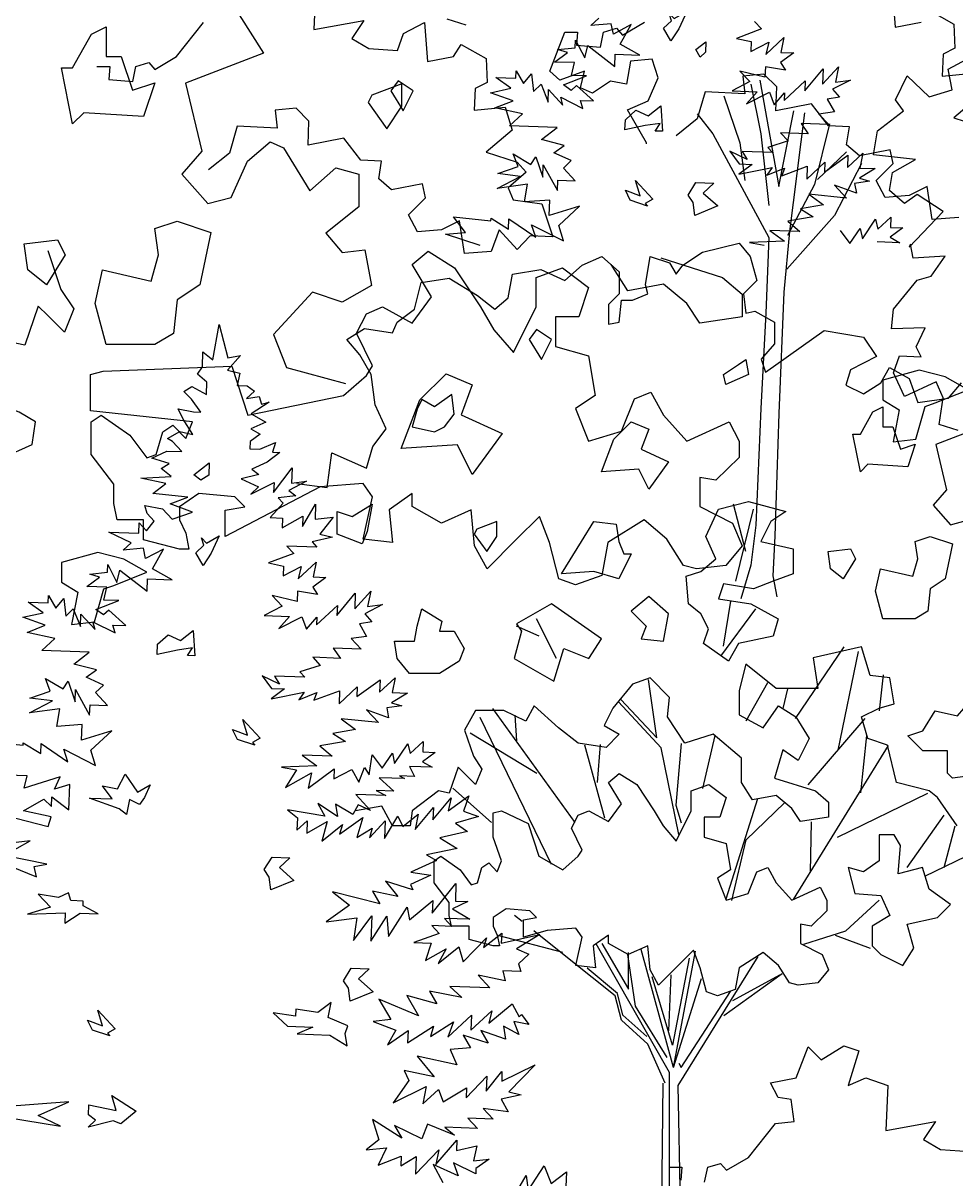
# Model space of a CAD drawing. Header units: inches. Extents: x 11.9 to 85.3, y 21.1 to 37.4.
# Drawn here: x 60.874 to 61.318, y 21.811 to 22.361 of the extents above; entities that cross this region are included whole.
import ezdxf

# ---------------------------------------------------------------- set-up
doc = ezdxf.new("R2010")
doc.units = ezdxf.units.IN
doc.header["$MEASUREMENT"] = 0
doc.layers.add('CAY', color=94, linetype='Continuous')
doc.layers.add('CAY-3', color=61, linetype='Continuous')

# ---------------------------------------------------------------- blocks, each defined once
blk = doc.blocks.new('A$C76451831')
at = {"layer": 'CAY'}
for p, q in [((4175.6, 1565.2), (4217.4, 1499.1)), ((4564.3, 1528.4), (4572.7, 1536.2)), ((4585.6, 1530.3), (4564.3, 1528.4)), ((4588, 1519.4), (4585.6, 1530.3)), ((4737.5, 1532.7), (4745, 1524.8)), ((4606.9, 1529.6), (4588, 1519.4)), ((4595.3, 1508.7), (4606.9, 1529.6)), ((4745, 1524.8), (4718.3, 1514.8)), ((4547.6, 1504.9), (4547.9, 1513.1)), ((4547.9, 1513.1), (4557.6, 1494.1)), ((4557.6, 1494.1), (4560.8, 1507.2)), ((4560.8, 1507.2), (4589.5, 1484.9)), ((4616.2, 1497.1), (4595.3, 1508.7)), ((4718.3, 1514.8), (4734.1, 1511.6)), ((4734.1, 1511.6), (4733.7, 1501.1)), ((4733.7, 1501.1), (4752.6, 1510.9)), ((4749.5, 1497.9), (4768.7, 1515.8)), ((4752.6, 1510.9), (4749.5, 1497.9)), ((4768.7, 1515.8), (4765.4, 1500)), ((4217.4, 1499.1), (4134.9, 1467.3)), ((4525.8, 1489.8), (4539.3, 1499.8)), ((4528.9, 1502.9), (4547.6, 1504.9)), ((4539.3, 1499.8), (4528.9, 1502.9)), ((4589.5, 1484.9), (4589.9, 1498)), ((4589.9, 1498), (4616.2, 1497.1)), ((4779, 1499.6), (4765, 1489.2)), ((4765.4, 1500), (4779, 1499.6)), ((4547, 1489.1), (4525.8, 1489.8)), ((4543.8, 1475.6), (4547, 1489.1)), ((4749, 1484.7), (4748.6, 1473.9)), ((4770.2, 1481.3), (4749, 1484.7)), ((4765, 1489.2), (4770.2, 1481.3)), ((4790.7, 1459.3), (4810.1, 1482.6)), ((4809.5, 1466.3), (4826.5, 1484.8)), ((4810.1, 1482.6), (4809.5, 1466.3)), ((4826.5, 1484.8), (4823.2, 1468.6)), ((4463.6, 1473.4), (4484.8, 1472.7)), ((4479.5, 1462), (4463.6, 1473.4)), ((4484.8, 1472.7), (4485.1, 1480.4)), ((4485.1, 1480.4), (4492.8, 1466.9)), ((4492.8, 1466.9), (4501.3, 1477.1)), ((4501.3, 1477.1), (4503.4, 1458.4)), ((4535.3, 1465.5), (4559.7, 1475)), ((4559.7, 1475), (4543.8, 1475.6)), ((4732.6, 1469), (4713.7, 1459.2)), ((4722.1, 1480.2), (4732.6, 1469)), ((4748.6, 1473.9), (4722.1, 1480.2)), ((4769, 1449.1), (4791.1, 1469.7)), ((4791.1, 1469.7), (4790.7, 1459.3)), ((4839.1, 1470.7), (4820.2, 1461)), ((4823.2, 1468.6), (4839.1, 1470.7)), ((4134.9, 1467.3), (4152, 1395.3)), ((4458, 1457.3), (4479.5, 1462)), ((4481.7, 1448.7), (4458, 1457.3)), ((4503.4, 1458.4), (4511.4, 1466.3)), ((4511.4, 1466.3), (4518.8, 1447.4)), ((4518.8, 1447.4), (4519.3, 1460.6)), ((4519.3, 1460.6), (4534.6, 1444.2)), ((4543.3, 1459.7), (4535.3, 1465.5)), ((4548.9, 1465), (4543.3, 1459.7)), ((4566.9, 1448.5), (4548.9, 1465)), ((4713.7, 1459.2), (4740.4, 1458.3)), ((4740.4, 1458.3), (4729, 1445.5)), ((4729, 1445.5), (4753.5, 1457.8)), ((4753.5, 1457.8), (4758.5, 1444.5)), ((4758.5, 1444.5), (4769.3, 1457.3)), ((4769.3, 1457.3), (4769, 1449.1)), ((4820.2, 1461), (4827.6, 1452.5)), ((4462.4, 1441.3), (4481.7, 1448.7)), ((4534.6, 1444.2), (4532.2, 1452.4)), ((4532.2, 1452.4), (4555.8, 1440.7)), ((4555.8, 1440.7), (4553.3, 1449)), ((4553.3, 1449), (4566.9, 1448.5)), ((4827.6, 1452.5), (4814.4, 1450.3)), ((4814.4, 1450.3), (4822.1, 1436.9)), ((4491.7, 1434.8), (4462.4, 1441.3)), ((4478.1, 1422.1), (4491.7, 1434.8)), ((4822.1, 1436.9), (4805.7, 1434.7)), ((4805.7, 1434.7), (4816.2, 1423.5)), ((4528.3, 1420.4), (4478.1, 1422.1)), ((4512, 1407.8), (4528.3, 1420.4)), ((4786.8, 1424.5), (4794.5, 1413.8)), ((4816.2, 1423.5), (4786.8, 1424.5)), ((4535.8, 1401.5), (4512, 1407.8)), ((4794.5, 1413.8), (4765.1, 1414.8)), ((4765.1, 1414.8), (4773, 1406.4)), ((4200.3, 1384.7), (4224.5, 1405.3)), ((4224.5, 1405.3), (4238.7, 1398.8)), ((4238.7, 1398.8), (4266.4, 1353.4)), ((4525.1, 1393.7), (4535.8, 1401.5)), ((4773, 1406.4), (4751.5, 1399.4)), ((4751.5, 1399.4), (4756.7, 1393.8)), ((4152, 1395.3), (4130.8, 1371.1)), ((4183.2, 1346.3), (4200.3, 1384.7)), ((4487, 1379.2), (4482, 1392.5)), ((4482, 1392.5), (4500.7, 1381.4)), ((4500.7, 1381.4), (4505.9, 1389.4)), ((4505.9, 1389.4), (4513.4, 1367.9)), ((4543.4, 1385.4), (4525.1, 1393.7)), ((4535, 1377.5), (4543.4, 1385.4)), ((4711.4, 1395.4), (4721.4, 1381.9)), ((4729.7, 1386.6), (4711.4, 1395.4)), ((4724.6, 1394.9), (4729.7, 1386.6)), ((4756.7, 1393.8), (4724.6, 1394.9)), ((4792.9, 1365.8), (4812.1, 1383.7)), ((4811.7, 1373.3), (4836.3, 1391)), ((4812.1, 1383.7), (4811.7, 1373.3)), ((4835.9, 1377.9), (4852.3, 1393.2)), ((4836.3, 1391), (4835.9, 1377.9)), ((4852.3, 1393.2), (4849, 1377.4)), ((4130.8, 1371.1), (4158.5, 1339.9)), ((4266.4, 1353.4), (4294.1, 1377.6)), ((4294.1, 1377.6), (4318.3, 1371.1)), ((4318.3, 1371.1), (4318.3, 1336.3)), ((4465.5, 1371.8), (4487, 1379.2)), ((4489.4, 1368.7), (4465.5, 1371.8)), ((4513.4, 1367.9), (4513.8, 1381)), ((4513.8, 1381), (4528.7, 1353.7)), ((4547.7, 1363.9), (4535, 1377.5)), ((4735, 1381.4), (4721, 1371)), ((4721, 1371), (4756.1, 1378)), ((4721.4, 1381.9), (4735, 1381.4)), ((4756.1, 1378), (4750.4, 1370)), ((4750.4, 1370), (4769.3, 1377.5)), ((4766.3, 1369.4), (4793.3, 1379.4)), ((4769.3, 1377.5), (4766.3, 1369.4)), ((4793.3, 1379.4), (4792.9, 1365.8)), ((4865.3, 1376.9), (4848.6, 1366.6)), ((4849, 1377.4), (4865.3, 1376.9)), ((4464.9, 1355.9), (4489.4, 1368.7)), ((4497.2, 1360.3), (4464.9, 1355.9)), ((4493.9, 1341.8), (4497.2, 1360.3)), ((4528.7, 1353.7), (4529.1, 1364.6)), ((4529.1, 1364.6), (4547.7, 1363.9)), ((4822.1, 1359.3), (4834.8, 1345.7)), ((4845.4, 1350.8), (4822.1, 1359.3)), ((4859.4, 1363.5), (4843.5, 1361.3)), ((4843.5, 1361.3), (4845.4, 1350.8)), ((4848.6, 1366.6), (4859.4, 1363.5)), ((4834.8, 1345.7), (4795, 1349.9)), ((4795, 1349.9), (4810.5, 1338.4)), ((4158.5, 1339.9), (4183.2, 1346.3)), ((4318.3, 1336.3), (4283.5, 1308.6)), ((4520.7, 1343.6), (4493.9, 1341.8)), ((4520.1, 1327.3), (4520.7, 1343.6)), ((4552.2, 1337), (4520.1, 1327.3)), ((4530.1, 1316.5), (4552.2, 1337)), ((4810.5, 1338.4), (4786.3, 1334.3)), ((4786.3, 1334.3), (4799.6, 1325.7)), ((4431.5, 1309.1), (4418.5, 1325.8)), ((4418.5, 1325.8), (4458.3, 1321.7)), ((4458.3, 1321.7), (4458.4, 1324.4)), ((4458.4, 1324.4), (4477, 1312.9)), ((4477, 1312.9), (4477.4, 1323.8)), ((4477.4, 1323.8), (4505.7, 1304.2)), ((4799.6, 1325.7), (4772.7, 1321.2)), ((4851.8, 1302.5), (4865.7, 1323.4)), ((4865.7, 1323.4), (4868.1, 1312.9)), ((4868.1, 1312.9), (4882.1, 1325.5)), ((4882.1, 1325.5), (4881.7, 1314.6)), ((4501.2, 1317.5), (4535, 1300.5)), ((4505.7, 1304.2), (4501.2, 1317.5)), ((4535, 1300.5), (4530.1, 1316.5)), ((4753.8, 1311.4), (4769.3, 1300)), ((4785.5, 1310.3), (4753.8, 1311.4)), ((4772.7, 1321.2), (4785.5, 1310.3)), ((4828.1, 1311.5), (4838.5, 1297.6)), ((4838.5, 1297.6), (4849.5, 1313.5)), ((4849.5, 1313.5), (4851.8, 1302.5)), ((4894.8, 1314.2), (4881.4, 1304.2)), ((4881.7, 1314.6), (4894.8, 1314.2)), ((4283.5, 1308.6), (4300.6, 1287.9)), ((4410.2, 1307.5), (4431.5, 1309.1)), ((4446.9, 1295.4), (4410.2, 1307.5)), ((4682.3, 1288.4), (4721.2, 1297.8)), ((4721.2, 1297.8), (4733, 1283.7)), ((4769.3, 1300), (4732.1, 1298.6)), ((4732.1, 1298.6), (4747.8, 1295.7)), ((4891.6, 1298.4), (4867.6, 1299.3)), ((4881.4, 1304.2), (4891.6, 1298.4)), ((4300.6, 1287.9), (4324.7, 1290.9)), ((4324.7, 1290.9), (4331.8, 1253.1)), ((4661.5, 1274.6), (4682.3, 1288.4)), ((4536.5, 1258.5), (4554.9, 1274.6)), ((4554.9, 1274.6), (4575.8, 1283.7)), ((4575.8, 1283.7), (4594.3, 1267.5)), ((4622.2, 1253.8), (4626.9, 1283.7)), ((4626.9, 1283.7), (4647.3, 1277)), ((4647.3, 1277), (4654.4, 1265.2)), ((4654.4, 1265.2), (4661.5, 1274.6)), ((4733, 1283.7), (4740.1, 1258.5)), ((4384.3, 1256.1), (4414.2, 1260.8)), ((4414.2, 1260.8), (4444.1, 1242.4)), ((4476.7, 1240), (4481, 1265.2)), ((4481, 1265.2), (4511.3, 1269.9)), ((4511.3, 1269.9), (4536.5, 1258.5)), ((4594.3, 1267.5), (4594.3, 1244.3)), ((4331.8, 1253.1), (4300.6, 1235.4)), ((4377.3, 1228.2), (4384.3, 1256.1)), ((4624.5, 1244.3), (4622.2, 1253.8)), ((4740.1, 1258.5), (4725.9, 1244.3)), ((4269.3, 1246.1), (4228, 1201.2)), ((4300.6, 1235.4), (4269.3, 1246.1)), ((4444.1, 1242.4), (4462.6, 1228.2)), ((4462.6, 1228.2), (4476.7, 1240)), ((4594.3, 1244.3), (4582.9, 1232.9)), ((4594.3, 1214.4), (4596.6, 1237.6)), ((4596.6, 1237.6), (4608.4, 1237.6)), ((4608.4, 1237.6), (4624.5, 1244.3)), ((4725.9, 1244.3), (4728.3, 1223.9)), ((4358.8, 1214.4), (4377.3, 1228.2)), ((4582.9, 1232.9), (4582.9, 1212.1)), ((4728.3, 1223.9), (4737.7, 1225.8)), ((4737.7, 1225.8), (4758.6, 1214.4)), ((4354.1, 1203), (4358.8, 1214.4)), ((4582.9, 1212.1), (4594.3, 1214.4)), ((4758.6, 1214.4), (4758.6, 1191.2)), ((4228, 1201.2), (4241.6, 1166.4)), ((4305.7, 1196), (4324.2, 1207.4)), ((4324.2, 1207.4), (4354.1, 1203)), ((4749.1, 1161.4), (4811.2, 1205.4)), ((4811.2, 1205.4), (4852.9, 1198.3)), ((4319.5, 1179.8), (4305.7, 1196)), ((4758.6, 1191.2), (4744.4, 1175.1)), ((4852.9, 1198.3), (4866.7, 1177.9)), ((4331.3, 1159), (4319.5, 1179.8)), ((4744.4, 1175.1), (4749.1, 1161.4)), ((4866.7, 1177.9), (4839.1, 1163.7)), ((4241.6, 1166.4), (4304.1, 1149.3)), ((4839.1, 1163.7), (4834.4, 1147.6)), ((4871.4, 1149.9), (4880.4, 1166.1)), ((4880.4, 1166.1), (4901.2, 1154.7)), ((4335.6, 1126.7), (4331.3, 1159)), ((4901.2, 1154.7), (4910.7, 1129.1)), ((4834.4, 1147.6), (4852.9, 1138.5)), ((4852.9, 1138.5), (4871.4, 1149.9)), ((4942.9, 1133.8), (4956.7, 1149.9)), ((4347.4, 1101.2), (4335.6, 1126.7)), ((4910.7, 1129.1), (4942.9, 1133.8)), ((4984.6, 1105.9), (4929.6, 1084.7)), ((4333.2, 1082.7), (4347.4, 1101.2)), ((4326.6, 1059.5), (4333.2, 1082.7)), ((4929.6, 1084.7), (4941, 1036.7)), ((4284.9, 1039.1), (4289.6, 1076)), ((4289.6, 1076), (4326.6, 1059.5)), ((4252.7, 1043.4), (4284.9, 1039.1)), ((4941, 1036.7), (4926.8, 1020.6)), ((4728.3, 971.5), (4715.1, 1021.6)), ((4717.8, 939.8), (4736.3, 1016.3)), ((4926.8, 1020.6), (4945.3, 999.7)), ((4945.3, 999.7), (4961.8, 1004.1)), ((4704.6, 871.1), (4712.5, 918.7)), ((4701.9, 860.6), (4738.9, 910.7)), ((4527.8, 857.9), (4506.6, 900.2)), ((4509.3, 881.7), (4485.5, 892.2)), ((4781, 794.5), (4832.5, 870.4)), ((4850.9, 870.4), (4799.8, 858.6)), ((4860, 840.1), (4850.9, 870.4)), ((4799.8, 858.6), (4804.6, 826.3)), ((4826.2, 761), (4847.8, 865.6)), ((4728.3, 851.9), (4721.2, 824)), ((4760.5, 826.3), (4728.3, 851.9)), ((4626.9, 837.7), (4608.4, 831)), ((4634, 774), (4625.3, 835.7)), ((4647.3, 816.9), (4626.9, 837.7)), ((4728.6, 791.9), (4751.7, 832.8)), ((4880.8, 837.7), (4860, 840.1)), ((4870.1, 802.5), (4874.1, 840.9)), ((4885.5, 810.2), (4880.8, 837.7)), ((4608.4, 831), (4587.6, 805.5)), ((4721.2, 824), (4721.2, 798.4)), ((4804.6, 826.3), (4760.5, 826.3)), ((4768, 805.1), (4772.9, 825.9)), ((4638.7, 763.4), (4593.5, 812.2)), ((4595.8, 814.5), (4634, 774)), ((4645.4, 796.4), (4647.3, 816.9)), ((4869.4, 805.5), (4885.5, 810.2)), ((4442.1, 803.1), (4430.3, 782.3)), ((4472, 803.1), (4442.1, 803.1)), ((4522.3, 639.8), (4446.8, 795.6)), ((4547.7, 684.5), (4460.2, 805.1)), ((4495.2, 791.7), (4472, 803.1)), ((4485.8, 770.9), (4483.8, 797.9)), ((4504.2, 807.8), (4495.2, 791.7)), ((4529.8, 784.6), (4504.2, 807.8)), ((4587.6, 805.5), (4578.1, 787)), ((4663.8, 768.5), (4645.4, 796.4)), ((4721.2, 798.4), (4746.8, 784.6)), ((4746.8, 784.6), (4762.9, 807.8)), ((4762.9, 807.8), (4781.4, 796.4)), ((4781.4, 796.4), (4795.5, 773.2)), ((4850.9, 796.4), (4869.4, 805.5)), ((4857.6, 773.2), (4850.9, 796.4)), ((4550.6, 768.5), (4529.8, 784.6)), ((4578.1, 787), (4594.3, 777.9)), ((4794.3, 724.1), (4854.9, 794.5)), ((4430.3, 782.3), (4439.8, 754.7)), ((4507, 736.3), (4436.2, 779.1)), ((4594.3, 777.9), (4580.5, 763.8)), ((4693.7, 777.9), (4663.8, 768.5)), ((4682.7, 720.5), (4695.7, 776.4)), ((4723.6, 752.4), (4693.7, 777.9)), ((4795.5, 773.2), (4783.7, 750)), ((4850.1, 715.8), (4856.4, 776.4)), ((4878.5, 766.1), (4857.6, 773.2)), ((4580.5, 763.8), (4550.6, 768.5)), ((4579.1, 689), (4557.9, 766.3)), ((4571.1, 726.8), (4574.5, 766.9)), ((4657.5, 671.8), (4638.7, 763.4)), ((4659.9, 768.1), (4654, 702.8)), ((4767.6, 761.4), (4758.6, 731.5)), ((4783.7, 750), (4767.6, 761.4)), ((4778.7, 602.9), (4879.6, 765.8)), ((4887.9, 726.8), (4878.5, 766.1)), ((4439.8, 754.7), (4448.8, 741)), ((4723.6, 726.8), (4723.6, 752.4)), ((4423.7, 742.9), (4414.2, 715.4)), ((4430.3, 736.3), (4423.7, 742.9)), ((4442.1, 724.5), (4430.3, 736.3)), ((4448.8, 741), (4442.1, 724.5)), ((4735.4, 708.3), (4723.6, 726.8)), ((4758.6, 731.5), (4802.2, 717.8)), ((4922.5, 717.8), (4887.9, 726.8)), ((4402.8, 717.8), (4374.9, 696.9)), ((4414.2, 715.4), (4402.8, 717.8)), ((4458.8, 684.4), (4417.8, 720.8)), ((4760.5, 713.1), (4735.4, 708.3)), ((4777, 699.3), (4760.5, 713.1)), ((4802.2, 717.8), (4816, 706)), ((4825.4, 669), (4921.3, 715.4)), ((4931.5, 710.7), (4922.5, 717.8)), ((4952.3, 680.8), (4931.5, 710.7)), ((4342.7, 701.7), (4314.8, 696.9)), ((4354.1, 680.8), (4342.7, 701.7)), ((4654, 702.8), (4659.9, 684)), ((4707.6, 603.7), (4740.9, 709.9)), ((4728.7, 665.9), (4769.2, 705.2)), ((4786.1, 685.5), (4777, 699.3)), ((4816, 706), (4816, 689.9)), ((4374.9, 696.9), (4372.6, 680.8)), ((4816, 689.9), (4786.1, 685.5)), ((4899.3, 636.8), (4938.6, 692.2)), ((4372.6, 680.8), (4354.1, 680.8)), ((4796.7, 631.7), (4797.9, 685.1)), ((4938.6, 636.8), (4950, 680.8)), ((4713.4, 601.8), (4728.7, 665.9)), ((4917.8, 627.7), (4961.8, 648.6)), ((4834.4, 569.5), (4869.4, 602.2)), ((4491.5, 579.5), (4483.4, 586)), ((4534.5, 546.7), (4466.9, 564.4)), ((4541.2, 539.6), (4503.7, 569.7)), ((4789.6, 555.4), (4834.4, 569.5)), ((4823, 565.2), (4860, 551.4)), ((4647.3, 419.7), (4569.9, 556)), ((4575.8, 556.2), (4604.1, 507.8)), ((4589.9, 500.7), (4541.2, 539.6)), ((4602.9, 544.4), (4611.2, 489.7)), ((4604.1, 507.8), (4604.1, 546.7)), ((4651.6, 424.8), (4617.3, 549.9)), ((4668.2, 540.8), (4650.5, 448.4)), ((4651.6, 424.8), (4675, 548.1)), ((4656.8, 405.9), (4741.3, 542.4)), ((4592.3, 503.1), (4560.4, 530.2)), ((4650.5, 448.4), (4629.2, 520.8)), ((4646.9, 463.7), (4649.3, 523.1)), ((4651.6, 424.8), (4681.2, 519.2)), ((4705.1, 479.9), (4766.8, 524.3)), ((4714.5, 496), (4764.5, 523.1)), ((4598.2, 480.3), (4592.3, 503.1)), ((4659.9, 424.8), (4712.2, 505.4)), ((4596.6, 475.1), (4589.9, 500.7)), ((4611.2, 489.7), (4644.6, 435.4)), ((4623.3, 457.8), (4598.2, 480.3)), ((4624.5, 449.6), (4596.6, 475.1)), ((4643, 408.3), (4624.5, 449.6)), ((4657.5, 429.5), (4659.9, 424.8)), ((4647.3, 135.4), (4647.3, 419.7)), ((4638.3, 140.1), (4640.6, 408.3)), ((4661.5, 135.4), (4656.8, 405.9))]:
    blk.add_line(p, q, dxfattribs=at)
for points in [[(4953.2, 1099.5), (4933.2, 1105.8), (4937.4, 1134.3), (4930, 1151.2), (4896.3, 1135.4), (4884.7, 1160.7), (4891, 1178.6), (4914.2, 1177.5), (4908.9, 1188.1), (4918.4, 1208.1), (4882.5, 1207.1), (4884.7, 1228.2), (4910, 1258.8), (4924.7, 1263), (4939.5, 1284.1), (4905.7, 1282), (4902.6, 1296.7), (4901.5, 1293.6), (4937.4, 1331.5), (4910, 1349.5), (4896.3, 1340), (4880.4, 1353.7), (4883.6, 1372.7), (4907.9, 1386.4), (4863.6, 1391.6), (4867.8, 1417), (4895.2, 1438.1), (4886.8, 1449.7), (4899.4, 1475), (4922.6, 1452.8), (4946.9, 1460.2), (4942.7, 1482.3), (4972.2, 1498.2)], [(4680, 1494.9), (4675.3, 1503.2), (4686, 1511), (4685.6, 1500.1), (4680, 1494.9)], [(530, 749.3), (509.9, 755.6)], [(3944, 372.4), (4002.2, 362.7), (3978.5, 373.9), (4011.2, 388.7), (3941.7, 383.4)], [(3932.3, 644.8), (3976.9, 627), (3974.6, 637.9), (3987.8, 640.2), (3942.8, 649.4), (3970.1, 664.8), (3916.4, 658.5)], [(3955.1, 688.9), (3989.2, 680), (3992.3, 690.3), (3963.1, 696.8), (3984.8, 709.2), (3992.7, 701.2), (3993, 711.6), (4011.1, 697.8), (4012.1, 724.6), (3996, 719.7), (4001.9, 732.6), (3963.9, 720.8), (3967.1, 733.8), (3935.4, 734.9)], [(3923, 770.3), (3962.8, 766.2), (3962.9, 768.9), (3981.5, 757.4), (3981.9, 768.2), (4010.2, 748.6), (4005.7, 761.9), (4039.5, 744.9), (4034.6, 760.9), (4056.7, 781.5), (4024.6, 771.7), (4025.2, 788), (3998.4, 786.2), (4001.7, 804.7), (3969.4, 800.4), (3993.9, 813.1), (3970, 816.2), (3991.5, 823.6), (3986.5, 837), (4005.2, 825.9), (4010.4, 833.9), (4017.9, 812.3), (4018.3, 825.4), (4033.2, 798.2), (4033.6, 809), (4052.2, 808.4), (4039.5, 822), (4047.9, 829.8), (4029.6, 838.2), (4040.3, 846), (4016.5, 852.2), (4032.8, 864.8), (3982.6, 866.6), (3996.2, 879.2), (3966.9, 885.7), (3986.2, 893.2), (3962.5, 901.7), (3984, 906.4), (3968.1, 917.8), (3989.3, 917.1), (3989.6, 924.8), (3997.3, 911.4), (4005.8, 921.5), (4007.9, 902.9), (4015.9, 910.7), (4023.4, 891.9), (4023.8, 905), (4039.1, 888.6), (4036.7, 896.9), (4060.3, 885.2), (4057.8, 893.4), (4071.4, 892.9), (4053.4, 909.4), (4047.8, 904.2), (4039.8, 909.9), (4064.2, 919.5), (4048.4, 920), (4051.5, 933.5), (4030.3, 934.3), (4043.8, 944.2), (4033.4, 947.3), (4052.1, 949.4), (4052.4, 957.5), (4062.1, 938.6), (4065.3, 951.6), (4094, 929.3), (4094.4, 942.4), (4120.7, 941.5), (4099.8, 953.1), (4111.4, 974), (4092.5, 963.8), (4090.1, 974.8), (4068.8, 972.8), (4077.2, 980.7), (4053.6, 991.9), (4085.3, 990.8), (4085.6, 1001.7), (4093.5, 993.3), (4101.6, 1003.4), (4094.2, 1011.8), (4091.7, 1020.1), (4110.2, 1016.7), (4120.7, 1005.5), (4142.2, 1012.9), (4118.5, 1021.8), (4137.3, 1028.9), (4100.3, 1032.9), (4113.8, 1043.3), (4087.3, 1049.2), (4119.5, 1050.8), (4109, 1059.4), (4117.3, 1064.5), (4098.9, 1070.1), (4115, 1077.7), (4130.9, 1077.2), (4120.8, 1088), (4115.5, 1090.9), (4128.9, 1098.6), (4142.4, 1095.4), (4132.1, 1111.6), (4127, 1122.6), (4143.2, 1119.4), (4150.9, 1119.1), (4141, 1132.6), (4133.1, 1141), (4141.4, 1146.2), (4157, 1137.5), (4157.5, 1150.6), (4147.3, 1159.1), (4152.6, 1167.1), (4153.1, 1182.9), (4163.7, 1174.4), (4170.5, 1211.8), (4179.7, 1176.6), (4192.9, 1178.8), (4179.2, 1163.4), (4192.2, 1160.3), (4189.5, 1147.2), (4199.9, 1146.8), (4207.9, 1141.1), (4199.4, 1133.3), (4212.7, 1135.5), (4215.1, 1127.3), (4223.3, 1129.7), (4204.3, 1117.2), (4219.9, 1108.5), (4203.8, 1101.4), (4214, 1095.6), (4203.3, 1087.8), (4203, 1080.1), (4213.4, 1079.7), (4230, 1086.9), (4226.9, 1076.5), (4234.6, 1076.3), (4221.1, 1065.9), (4205, 1058.7), (4212.5, 1053), (4193.8, 1048.2), (4212, 1039.9), (4204.1, 1032), (4228.5, 1044.3), (4228.1, 1033.9), (4247.6, 1060), (4247.1, 1043.7), (4263, 1045.8), (4244.1, 1036.1), (4251.6, 1030.3), (4232.9, 1028.3), (4238.2, 1022.7), (4224.5, 1007.3), (4237.6, 1006.8), (4237.3, 996.4), (4259, 1008.8), (4258.6, 997.9), (4272.6, 1021.5), (4272, 1005.6), (4291.1, 1007.7), (4276.9, 989.6), (4290.4, 986.4), (4268.9, 981.7), (4273.7, 976.1), (4242, 977.2), (4249.5, 969.2), (4222.8, 959.3), (4238.6, 956), (4238.2, 945.6), (4257.1, 955.4), (4254, 942.3), (4273.2, 960.2), (4269.9, 944.5), (4283.5, 944), (4269.5, 933.6), (4274.7, 925.7), (4253.5, 929.2), (4253.1, 918.3), (4226.6, 924.7), (4237.1, 913.4), (4218.2, 903.7), (4244.9, 902.7), (4233.5, 890), (4258, 902.3), (4263, 889), (4273.8, 901.7), (4273.5, 893.6), (4295.6, 914.1), (4295.2, 903.7), (4314.6, 927.1), (4314, 910.8), (4331, 929.2), (4327.7, 913), (4343.6, 915.2), (4324.7, 905.4), (4332.1, 897), (4318.9, 894.7), (4326.6, 881.3), (4310.2, 879.2), (4320.7, 867.9), (4291.3, 868.9), (4299.1, 858.2), (4269.6, 859.3), (4277.5, 850.8), (4256, 843.9), (4261.2, 838.3), (4229.1, 839.4), (4234.2, 831), (4215.9, 839.8), (4225.9, 826.3), (4239.5, 825.9), (4225.5, 815.5), (4260.6, 822.4), (4254.9, 814.4), (4273.8, 821.9), (4270.8, 813.9), (4297.8, 823.8), (4297.4, 810.2), (4316.6, 828.2), (4316.2, 817.7), (4340.9, 835.5), (4340.4, 822.3), (4356.8, 837.6), (4353.5, 821.9), (4369.8, 821.3), (4353.1, 811), (4363.9, 807.9), (4348, 805.8), (4349.9, 795.3), (4326.6, 803.8), (4339.3, 790.2), (4299.5, 794.3), (4315, 782.9), (4290.8, 778.7), (4304.1, 770.1), (4277.2, 765.6), (4290, 754.7), (4258.3, 755.8), (4273.8, 744.4), (4236.6, 743), (4252.3, 740.2), (4240.8, 721.6), (4268.1, 736.9), (4264.8, 720.7), (4292.2, 741.1), (4291.9, 730.6), (4310.8, 740.4), (4318.5, 727), (4324.5, 742.7), (4329.2, 734.8), (4332.6, 756), (4343, 742), (4354, 757.9), (4356.3, 747), (4370.2, 767.8), (4372.6, 757.3), (4386.6, 770), (4386.2, 759.1), (4399.3, 758.6), (4385.9, 748.7), (4396.1, 742.9), (4372.1, 743.7), (4377.2, 733.1), (4361.3, 733.7), (4366.6, 730.8), (4339.9, 731.7), (4355.3, 717.6), (4336.8, 718.2), (4347, 712.9), (4315.3, 714), (4330.6, 697.1), (4317.6, 703), (4311.9, 692.8), (4293.7, 703.8), (4295.9, 690.6), (4275.1, 704.5), (4282.3, 691.1), (4242.7, 697.9), (4253.3, 689.4), (4252.8, 676.3), (4263.6, 686.3), (4263.1, 673.2), (4284.9, 685.6), (4279.1, 664.5), (4301.1, 682.3), (4298, 672), (4322.6, 689.7), (4316.4, 668.6), (4332.6, 678.5), (4329.6, 668.1), (4346.1, 686.1), (4345.4, 667.6), (4359.8, 691.1), (4364.9, 680), (4381.2, 693.1), (4377.9, 676.9), (4397.3, 700.2), (4396.8, 687.1), (4416.2, 710.4), (4413, 696.9), (4434.9, 712.5), (4429.3, 696.4), (4445, 690.8), (4420.7, 683.5), (4433.6, 674.9), (4404.3, 668.2), (4422.5, 656.7), (4390.1, 650.1), (4400.8, 644.3), (4373.6, 631.7), (4394.8, 628.7), (4373.2, 618.6), (4375.7, 613), (4346.5, 622.2), (4359.6, 605.9), (4333, 611.8), (4340.7, 598.4), (4290.4, 611), (4308.5, 596.8), (4283.9, 579.1), (4316.2, 583.4), (4312.6, 559.5), (4332.1, 585.5), (4331.2, 558.8), (4348, 585), (4349.9, 563.6), (4369.6, 594.7), (4371.9, 581.4), (4396.6, 601.9), (4396.1, 588.3), (4421.2, 619.6), (4420.6, 601), (4433.7, 600.6), (4417.6, 593), (4435.8, 581.9), (4409.1, 582.8), (4416.9, 574.4), (4395.7, 575.2), (4403.5, 566.7), (4376.5, 557.2), (4395, 556.6), (4388.9, 538.2), (4410.7, 550.6), (4402.4, 535), (4424.3, 552.8), (4428.8, 536.8), (4453.7, 562.3), (4450.6, 551.9), (4469.7, 567.1), (4469.3, 556.7), (4510, 565.7), (4485.4, 550.7), (4498.4, 544.8), (4487.6, 534.8), (4490, 526.5), (4471, 527.2), (4473.4, 516.7), (4444.6, 522.7), (4457.2, 509.1), (4414.7, 510.6), (4427.4, 499.2), (4393.2, 505.9), (4400.9, 492.5), (4369.1, 501.3), (4381.4, 479.5), (4339.5, 497.3), (4352.3, 475.6), (4333.6, 473.5), (4357.4, 464.5), (4348.7, 449), (4370.5, 464.1), (4370, 450.9), (4397.4, 468.6), (4394.3, 457.8), (4418.8, 473.3), (4412.8, 457.1), (4437.7, 480.3), (4437.1, 464.5), (4459.1, 485), (4455.9, 472), (4480.7, 492.4), (4488.3, 478.5), (4490.7, 481.2), (4498.5, 470.5), (4482.7, 473.7), (4487.7, 460), (4471.7, 468.7), (4473.9, 455), (4447.5, 464.1), (4455.2, 450.7), (4428.8, 459.3), (4436.5, 445.9), (4415.1, 443.9), (4422.2, 427.8), (4380, 437), (4398.2, 415), (4366.3, 421.6), (4371.3, 411), (4354.7, 387.5), (4389.7, 404.9), (4386.3, 386.4), (4402.7, 401.7), (4407.7, 388.4), (4432.3, 403.4), (4431.9, 392.6), (4454, 415.8), (4453.4, 400), (4470, 420.7), (4469.7, 410.3), (4505.2, 427.6), (4477.4, 399.1), (4490.4, 396), (4469, 391.3), (4476.7, 377.8), (4450.1, 381.5), (4460.6, 370.2), (4433.8, 371.2), (4443.9, 360.4), (4409.5, 361.6), (4419.6, 353.1), (4391, 365), (4385, 349.3), (4356.1, 363.5), (4363.8, 350.1), (4332.7, 369.7), (4339.7, 348.2), (4326.2, 337.8), (4347.6, 339.7), (4338.8, 321.5), (4363.1, 331), (4362.7, 320.6), (4379, 330.5), (4378.3, 311.9), (4403.2, 337.8), (4400, 322), (4422.2, 348), (4421.8, 337.1), (4443.2, 341.8), (4440, 326.1), (4456.3, 327.8), (4442.4, 317.8), (4442.2, 312.4), (4418.6, 324.1), (4423.6, 310.3), (4397.2, 322.1), (4407.5, 303.2)], [(4481.7, 287), (4495.6, 310.5), (4497.8, 294.6), (4514.6, 320.8), (4522.1, 301.9), (4538.4, 314.5), (4537.8, 298.6)], [(634.4, 741.9), (648.1, 741.9), (647, 728.2), (672.4, 726.1), (675.5, 741.9), (689.2, 746.1), (695.6, 738.7), (718.8, 752.4)], [(981.4, 788.3), (984.5, 747.1), (1012, 752.4)], [(1020.4, 765.1), (1046.8, 750.3), (1047.8, 725), (1035.2, 718.7), (1034.1, 695.5), (1066.8, 698.6)], [(1074.2, 674.4), (1046.8, 651.2), (1079.5, 640.6)], [(1052, 545.7), (1023.6, 543.6), (1018.3, 578.4), (999.3, 568.9), (974, 566.8), (964.5, 584.7), (982.4, 602.7), (979.3, 617.4), (946.6, 611.1), (932.9, 622.7), (936, 641.7), (913.9, 642.7), (895.9, 665.9), (858, 658.6), (859, 683.9), (845.3, 697.6), (823.2, 695.5), (825.3, 676.5), (783.1, 678.6), (774.7, 650.1), (752.5, 632.2)], [(720.9, 623.7), (720.9, 624.8), (700.8, 659.6), (723, 669.1), (733.5, 693.4), (727.2, 713.4), (704, 711.3), (699.8, 687), (682.9, 690.2), (663.9, 677.5), (651.3, 682.8), (655.5, 700.7), (629.1, 691.2), (618.6, 700.7), (634.4, 741.9)], [(831.6, 687), (842.2, 634.3), (850.6, 558.4)], [(841.1, 691.2), (861.1, 578.4), (877, 658.6)], [(803.1, 674.4), (820, 624.8), (825.3, 584.7)], [(774.7, 655.4), (791.5, 634.3), (850.6, 524.6), (847.4, 444.5), (842.2, 343.2), (836.9, 219.8), (831.6, 177.6), (821.1, 141.8)], [(888.6, 656.4), (872.7, 530.9), (866.4, 466.6), (861.1, 337.9), (856.9, 208.2), (854.8, 166), (859, 143.9)], [(914.9, 644.8), (899.1, 580.5), (870.6, 526.7)], [(932.9, 615.3), (902.3, 585.8)], [(948.7, 602.7), (920.2, 547.8), (869.6, 490.9)]]:
    blk.add_lwpolyline(points, dxfattribs=at)
for points in [[(4641.2, 1525.7), (4649.6, 1533.5), (4647.2, 1541.3), (4652.4, 1535.7), (4665.8, 1543.4), (4657.5, 1525.1), (4648.9, 1512.3)], [(4035, 1519.2), (4050.8, 1527.2), (4050.8, 1495.5), (4066.6, 1495.5), (4078.5, 1459.8), (4102.3, 1467.8), (4090.4, 1432.1), (4027.1, 1436.1), (4015.2, 1424.2), (4003.3, 1483.6), (4015.2, 1483.6)], [(4376, 1459.3), (4360.2, 1469.9), (4352.3, 1459.3), (4365.5, 1438.2)], [(4640.1, 1416.5), (4632.4, 1416.7), (4637.7, 1424.7), (4621.8, 1422.5), (4600.3, 1417.9), (4600.7, 1428.7), (4611.9, 1438.8), (4624.8, 1432.9), (4638.3, 1443.3)], [(4624.2, 1337.2), (4605.8, 1343.3), (4600.8, 1353.9), (4616.4, 1347.9), (4611.6, 1364.4), (4629.9, 1344.7), (4621.6, 1340)], [(4672.4, 1341), (4667.2, 1348.9), (4675.4, 1362.2), (4694.4, 1361.5), (4683.1, 1351), (4698.5, 1337.4), (4674.2, 1327.3)], [(4038.9, 1234.1), (4046.9, 1269.7), (4098.3, 1257.8), (4106.2, 1285.6), (4102.3, 1313.3), (4126, 1321.2), (4161.7, 1309.3), (4149.8, 1253.9), (4126, 1238), (4122.1, 1202.4), (4102.3, 1190.5), (4050.8, 1190.5)], [(3967.7, 1269.7), (3963.7, 1297.4), (3999.3, 1301.4), (4007.3, 1285.6), (3987.5, 1253.9)], [(4522.5, 1195.9), (4506.6, 1206.4), (4498.7, 1195.9), (4511.9, 1174.8)], [(4720.4, 1169.5), (4728.3, 1174.8), (4731, 1158.9), (4707.2, 1148.4), (4704.6, 1158.9)], [(4419.5, 1116.7), (4416.9, 1137.8), (4398.4, 1124.6), (4385.2, 1132.5), (4380, 1122), (4374.7, 1103.5), (4398.4, 1098.2), (4409, 1103.5)], [(4862.9, 1119.3), (4873.5, 1124.6), (4873.5, 1103.5), (4884.1, 1103.5), (4892, 1079.7), (4907.8, 1085), (4899.9, 1061.2), (4857.7, 1063.9), (4849.7, 1055.9), (4841.8, 1095.6), (4849.7, 1095.6)], [(4588.5, 1090.3), (4606.9, 1108.8), (4625.4, 1100.8), (4617.5, 1079.7), (4646.5, 1066.5), (4625.4, 1037.5), (4614.9, 1058.6), (4575.3, 1055.9)], [(4143.6, 1052.7), (4159.9, 1065.3), (4159.5, 1052.2), (4151.1, 1047)], [(4295.5, 989.9), (4295.5, 1013.7), (4311.3, 1008.4), (4332.5, 1021.6), (4327.2, 992.6), (4321.9, 979.4)], [(4709.9, 855.3), (4683.5, 873.8), (4688.8, 889.6), (4680.8, 905.5), (4667.6, 916), (4665, 945.1), (4680.8, 950.3), (4696.7, 963.5), (4686.1, 987.3), (4699.3, 1016.3), (4731, 1024.3), (4770.6, 1013.7), (4754.7, 1003.1), (4744.2, 982), (4778.5, 974.1), (4778.5, 947.7), (4757.4, 939.8), (4736.3, 931.9), (4704.6, 937.1), (4699.3, 921.3), (4733.6, 916), (4762.7, 900.2), (4757.4, 881.7), (4720.4, 873.8)], [(4443.3, 995.2), (4440.7, 989.9), (4453.9, 971.5), (4464.4, 987.3), (4464.4, 1003.1)], [(4554.1, 982), (4567.3, 1003.1), (4591.1, 1000.5), (4593.7, 982), (4599, 968.8), (4606.9, 968.8), (4593.7, 942.4), (4567.3, 950.3), (4533, 947.7)], [(4145.7, 970.1), (4154.1, 978), (4151.7, 985.8), (4156.9, 980.2), (4170.4, 987.9), (4162, 969.6), (4153.4, 956.7)], [(4865.6, 929.2), (4870.9, 953), (4905.2, 945.1), (4910.4, 963.5), (4907.8, 982), (4923.6, 987.3), (4947.4, 979.4), (4939.5, 942.4), (4923.6, 931.9), (4921, 908.1), (4907.8, 900.2), (4873.5, 900.2)], [(4818.1, 953), (4815.4, 971.5), (4839.2, 974.1), (4844.5, 963.5), (4831.3, 942.4)], [(4641.2, 876.4), (4646.5, 905.5), (4625.4, 923.9), (4606.9, 908.1), (4622.8, 892.2), (4617.5, 879)], [(4403.7, 887), (4419.5, 887), (4430.1, 868.5), (4424.8, 855.3), (4403.7, 842.1), (4372, 842.1), (4358.8, 857.9), (4356.2, 876.4), (4377.3, 876.4), (4380, 892.2), (4385.2, 910.7), (4406.4, 897.5)], [(4562.1, 857.9), (4575.3, 879), (4522.5, 916), (4485.5, 894.9), (4490.8, 887), (4482.9, 857.9), (4525.1, 834.2), (4535.7, 868.5)], [(4144.6, 860.9), (4136.9, 861.2), (4142.2, 869.2), (4126.3, 867), (4104.8, 862.3), (4105.2, 873.2), (4116.4, 883.2), (4129.3, 877.3), (4142.8, 887.7)], [(4915.7, 781.4), (4928.9, 802.5), (4952.7, 797.2), (4965.9, 813), (4971.2, 778.7), (4992.3, 778.7), (4987, 755), (4963.2, 760.2), (4965.9, 733.8), (4947.4, 731.2), (4942.1, 736.5), (4942.1, 760.2), (4915.7, 760.2), (4899.9, 776.1)], [(4208.2, 766.2), (4189.8, 772.3), (4184.7, 782.9), (4200.4, 776.9), (4195.5, 793.4), (4213.9, 773.7), (4205.6, 769)], [(4064.6, 698.7), (4032.9, 710.2), (4056.9, 709.4), (4046.9, 723.3), (4062.7, 720.1), (4070.9, 735.6), (4083.8, 716.6), (4097.3, 724.3), (4091.3, 710.9), (4086.1, 703.4), (4075.4, 708.7), (4072.1, 693)], [(4499.5, 590.8), (4474.4, 593.1), (4460.6, 583.7), (4460.6, 574.6), (4464.9, 565.2), (4467.3, 553.8), (4460.6, 553.8), (4435.1, 560.5), (4435.1, 574.6), (4416.6, 574.6), (4414.2, 586), (4414.2, 599.8), (4398.1, 620.6), (4398.1, 643.8), (4405.2, 648.6), (4425.6, 634.4), (4437.4, 618.3), (4444.1, 620.6), (4448.8, 636.8), (4455.9, 641.5), (4464.9, 632), (4469.6, 643.8), (4460.6, 669), (4460.6, 694.6), (4469.6, 696.9), (4497.6, 683.2), (4509, 648.6), (4534.5, 634.4), (4550.6, 648.6), (4554.9, 655.2), (4543.5, 678.5), (4550.6, 692.2), (4562, 696.9), (4582.9, 685.5), (4596.6, 704), (4582.9, 726.8), (4594.3, 736.3), (4612.7, 724.5), (4631.2, 696.9), (4640.6, 680.8), (4654.4, 664.7), (4670.5, 696.9), (4670.5, 717.8), (4689, 724.5), (4707.5, 710.7), (4700.8, 689.9), (4684.3, 689.9), (4684.3, 669), (4707.5, 662.3), (4712.2, 634.4), (4698.4, 625.4), (4707.5, 602.2), (4730.7, 609.2), (4740.1, 632), (4751.5, 636.8), (4760.5, 620.6), (4777, 602.2), (4806.9, 615.9), (4814, 602.2), (4814, 590.8), (4797.5, 574.6), (4786.1, 576.6), (4786.1, 556.2), (4809.3, 544.4), (4816, 528.2), (4804.6, 514.5), (4783.7, 512.1), (4774.7, 514.5), (4762.9, 533), (4746.8, 546.7), (4721.2, 530.6), (4716.9, 507.4), (4698.4, 500.7), (4686.6, 505), (4679.9, 530.6), (4672.9, 549.1), (4656.8, 533), (4635.9, 512.1), (4626.9, 528.2), (4624.5, 553.8), (4603.7, 544.4), (4582.9, 556.2), (4582.9, 565.2), (4566.7, 553.8), (4569.1, 530.6), (4548.3, 533), (4554.9, 562.8), (4548.3, 572.3), (4518, 569.9), (4492.8, 562.8), (4492.8, 581.3), (4506.6, 583.7)], [(4892.2, 660), (4885.5, 671.4), (4869.4, 671.4), (4869.4, 643.8), (4852.9, 632), (4836.8, 636.8), (4843.9, 609.2), (4871.4, 606.9), (4880.8, 586), (4862.3, 574.6), (4862.3, 553.8), (4871.4, 544.4), (4894.6, 533), (4906.4, 551.4), (4899.3, 576.6), (4931.5, 583.7), (4945.3, 597.4), (4922.5, 613.6), (4915.4, 636.8), (4889.8, 630.1)], [(4223.4, 626.6), (4218.2, 634.5), (4226.4, 647.8), (4245.4, 647.1), (4234.2, 636.7), (4249.6, 623), (4225.2, 612.9)], [(4013.2, 601.7), (4010.8, 609.9), (4000.2, 604.8), (3978.6, 608.3), (3991.7, 594.7), (3967.4, 587.4), (4007.3, 588.7), (4006.9, 577.9), (4023.2, 588.2), (4042.2, 587.5), (4026.2, 596.2), (4026.3, 601.2)], [(4307.3, 508.9), (4302.2, 516.8), (4310.3, 530.1), (4329.4, 529.4), (4318.1, 518.9), (4333.5, 505.2), (4309.1, 495.2)], [(4303.8, 461), (4306.8, 469), (4285.8, 477.9), (4289, 493.7), (4275.1, 483.3), (4251.6, 486.8), (4251.4, 479.1), (4227.5, 482.7), (4242.8, 468.5), (4269.5, 467.6), (4253, 460.5), (4287.8, 459.2), (4306, 447.7)], [(4054.6, 458.4), (4036.2, 464.5), (4031.1, 475.1), (4046.8, 469.1), (4041.9, 485.6), (4060.3, 465.9), (4052, 461.2)], [(4032, 374.8), (4032.4, 385.2), (4061.2, 379.2), (4056.8, 395.2), (4082.5, 378.5), (4066.1, 365.4), (4058.1, 368.4), (4031.6, 361.7), (4039.5, 369.1)], [(1037.6, 376.9), (1009.9, 384), (971.5, 373.4), (971.5, 352.7), (988.6, 342.1), (982.2, 307.9), (1006.3, 310.8), (1016.4, 345.6), (1027, 349.2), (1061.8, 363.3)]]:
    blk.add_lwpolyline(points, close=True, dxfattribs=at)
at = {"layer": 'CAY-3'}
for p, q in [((86.7, 510.8), (100.8, 469.5)), ((472.7, 495.7), (489.8, 509.9)), ((489.8, 509.9), (517.5, 492.2)), ((736.2, 502.8), (801.7, 482.1)), ((493.3, 461.5), (472.7, 495.7)), ((517.5, 492.2), (545.2, 450.9)), ((604.1, 482.1), (631.9, 492.2)), ((631.9, 492.2), (659.6, 471.5)), ((701.4, 468), (683.7, 495.7)), ((604.1, 450.9), (604.1, 482.1)), ((801.7, 482.1), (822.3, 464.4)), ((100.8, 469.5), (114.4, 448.9)), ((659.6, 471.5), (649.5, 440.3)), ((739.2, 475.1), (701.4, 468)), ((763.9, 454.4), (739.2, 475.1)), ((472.7, 433.8), (493.3, 461.5)), ((777.5, 433.8), (763.9, 454.4)), ((822.3, 464.4), (822.3, 440.3)), ((76.8, 451.7), (62.5, 410.5)), ((86.7, 441.8), (76.8, 451.7)), ((104.4, 424.1), (86.7, 441.8)), ((114.4, 448.9), (104.4, 424.1)), ((413.7, 423.2), (424.3, 443.8)), ((424.3, 443.8), (441.4, 450.9)), ((441.4, 450.9), (472.7, 433.8)), ((545.2, 450.9), (559.3, 426.7)), ((580, 402.5), (604.1, 450.9)), ((624.8, 440.3), (624.8, 409)), ((649.5, 440.3), (624.8, 440.3)), ((822.3, 440.3), (777.5, 433.8)), ((430.8, 388.4), (413.7, 423.2)), ((559.3, 426.7), (580, 402.5)), ((62.5, 410.5), (45.4, 414.1)), ((624.8, 409), (659.6, 399)), ((659.6, 399), (666.6, 357.1)), ((132.1, 379.3), (145.6, 382.8)), ((145.6, 382.8), (281.8, 388.3)), ((281.8, 388.3), (298.9, 336.4)), ((424.3, 378.3), (430.8, 388.4)), ((132.1, 340.9), (132.1, 379.3)), ((400.1, 357.1), (424.3, 378.3)), ((298.9, 336.4), (400.1, 357.1)), ((666.6, 357.1), (646, 343.5)), ((708.5, 353.5), (725.6, 360.6)), ((725.6, 360.6), (739.2, 336.4)), ((646, 343.5), (659.6, 308.7)), ((694.4, 319.3), (708.5, 353.5)), ((240, 329.4), (132.1, 340.9)), ((132.7, 329.4), (143.3, 336.4)), ((143.3, 336.4), (173.9, 315.2)), ((739.2, 336.4), (763.9, 308.7)), ((132.7, 294.5), (132.7, 329.4)), ((201.6, 294.5), (208.7, 318.7)), ((208.7, 318.7), (219.3, 325.8)), ((219.3, 325.8), (232.9, 311.7)), ((232.9, 311.7), (240, 329.4)), ((659.6, 308.7), (694.4, 319.3)), ((763.9, 308.7), (808.7, 329.4)), ((808.7, 329.4), (819.4, 308.7)), ((173.9, 315.2), (191.6, 291)), ((819.4, 308.7), (819.4, 291.6)), ((156.8, 263.3), (132.7, 294.5)), ((191.6, 291), (201.6, 294.5)), ((819.4, 291.6), (794.6, 267.4)), ((794.6, 267.4), (777.5, 270.4)), ((777.5, 270.4), (777.5, 239.7)), ((156.8, 242.6), (156.8, 263.3)), ((375.4, 260.4), (274.7, 207.8)), ((420.8, 263.9), (375.4, 260.4)), ((430.8, 249.7), (420.8, 263.9)), ((247, 253.3), (226.4, 239.1)), ((284.8, 249.7), (247, 253.3)), ((295.4, 239.1), (284.8, 249.7)), ((420.8, 204.9), (430.8, 249.7)), ((472.7, 253.3), (448.5, 236.2)), ((472.7, 239.7), (472.7, 253.3)), ((160.4, 225.5), (156.8, 242.6)), ((226.4, 239.1), (226.4, 225.5)), ((274.7, 235.6), (295.4, 239.1)), ((274.7, 207.8), (274.7, 235.6)), ((448.5, 236.2), (452, 201.4)), ((503.9, 222), (472.7, 239.7)), ((535.2, 236.2), (503.9, 222)), ((538.7, 197.8), (535.2, 236.2)), ((777.5, 239.7), (812.3, 222)), ((188.1, 225.5), (160.4, 225.5)), ((188.1, 204.3), (188.1, 225.5)), ((226.4, 225.5), (232.9, 211.4)), ((607.7, 229.1), (583.5, 204.9)), ((618.3, 201.4), (607.7, 229.1)), ((718.5, 225.5), (680.2, 201.4)), ((742.7, 204.9), (718.5, 225.5)), ((812.3, 222), (822.3, 197.8)), ((232.9, 211.4), (236.4, 194.3)), ((226.4, 194.3), (188.1, 204.3)), ((452, 201.4), (420.8, 204.9)), ((552.3, 173.6), (538.7, 197.8)), ((583.5, 204.9), (552.3, 173.6)), ((628.3, 163), (618.3, 201.4)), ((680.2, 201.4), (673.7, 166.6)), ((760.4, 177.2), (742.7, 204.9)), ((822.3, 197.8), (805.2, 177.2)), ((236.4, 194.3), (226.4, 194.3)), ((774, 173.6), (760.4, 177.2)), ((805.2, 177.2), (774, 173.6)), ((646, 156.5), (628.3, 163)), ((673.7, 166.6), (646, 156.5))]:
    blk.add_line(p, q, dxfattribs=at)
for points in [[(138.9, 705.6), (152.6, 705.6), (151.5, 691.9), (176.9, 689.8), (180, 705.6), (193.7, 709.9), (200.1, 702.5), (223.3, 716.2), (251.7, 752)], [(370.9, 792.1), (368.8, 744.7), (421.5, 754.2), (408.9, 735.2), (426.8, 724.6), (457.4, 722.5), (463.7, 740.4), (485.9, 752), (489, 710.9), (516.5, 716.2), (524.9, 728.8), (551.3, 714.1), (552.3, 688.8), (539.7, 682.4), (538.6, 659.2), (571.3, 662.4), (578.7, 638.1), (551.3, 614.9), (584, 604.4), (593.5, 593.8), (574.5, 577), (579.7, 564.3), (610.3, 560.1), (621.9, 525.3), (597.7, 526.3), (584, 511.6), (565, 532.7), (556.5, 509.5), (528.1, 507.4), (522.8, 542.2), (503.8, 532.7), (478.5, 530.6), (469, 548.5), (486.9, 566.4), (483.8, 581.2), (451.1, 574.9), (437.4, 586.5), (440.5, 605.4), (418.4, 606.5), (400.5, 629.7), (362.5, 622.3), (363.5, 647.6), (349.8, 661.3), (327.7, 659.2), (329.8, 640.3), (287.6, 642.4), (279.2, 613.9), (257, 596)], [(4646.7, 319.2), (4660.4, 319.2), (4659.4, 305.5)], [(4684.7, 303.3), (4687.9, 319.2), (4701.6, 323.4), (4707.9, 316), (4731.1, 329.7), (4759.6, 365.6), (4779.6, 367.7), (4776.4, 390.9), (4762.7, 393), (4754.3, 408.8), (4781.7, 414.1), (4794.4, 446.8), (4808.1, 433.1), (4832.3, 447.8), (4848.2, 442.6), (4836.6, 405.7), (4855.5, 414.1), (4878.8, 405.7), (4876.6, 358.2), (4929.4, 367.7), (4916.7, 348.7), (4934.6, 338.2), (4965.2, 336)]]:
    blk.add_lwpolyline(points, dxfattribs=at)
for points in [[(430.1, 675.3), (426.1, 667.3), (445.9, 639.6), (461.7, 663.4), (461.7, 687.1)], [(481.1, 352.5), (508.8, 380.2), (536.5, 368.3), (524.6, 336.6), (568.2, 316.8), (536.5, 273.3), (520.7, 305), (461.3, 301)], [(56.6, 339.4), (18.3, 353.5), (4.7, 318.7), (28.9, 318.7), (38.9, 291), (70.2, 305.2), (73.7, 329.4)], [(167.4, 183.7), (139.7, 190.7), (101.4, 180.1), (101.4, 159.5), (118.5, 148.9), (112, 114.6), (136.2, 117.6), (146.2, 152.4), (156.8, 155.9), (191.6, 170.1)]]:
    blk.add_lwpolyline(points, close=True, dxfattribs=at)

msp = doc.modelspace()

# ---------------------------------------------------------------- block references
at = {"layer": 'CAY', "xscale": 0.0004489089019145984, "yscale": 0.0004489089019145984, "zscale": 0.0004489089019145984}
for p in [(60.84706, 22.02325), (59.0954, 21.67334)]:
    msp.add_blockref('A$C76451831', p, dxfattribs=at)

doc.saveas('drawing.dxf')
